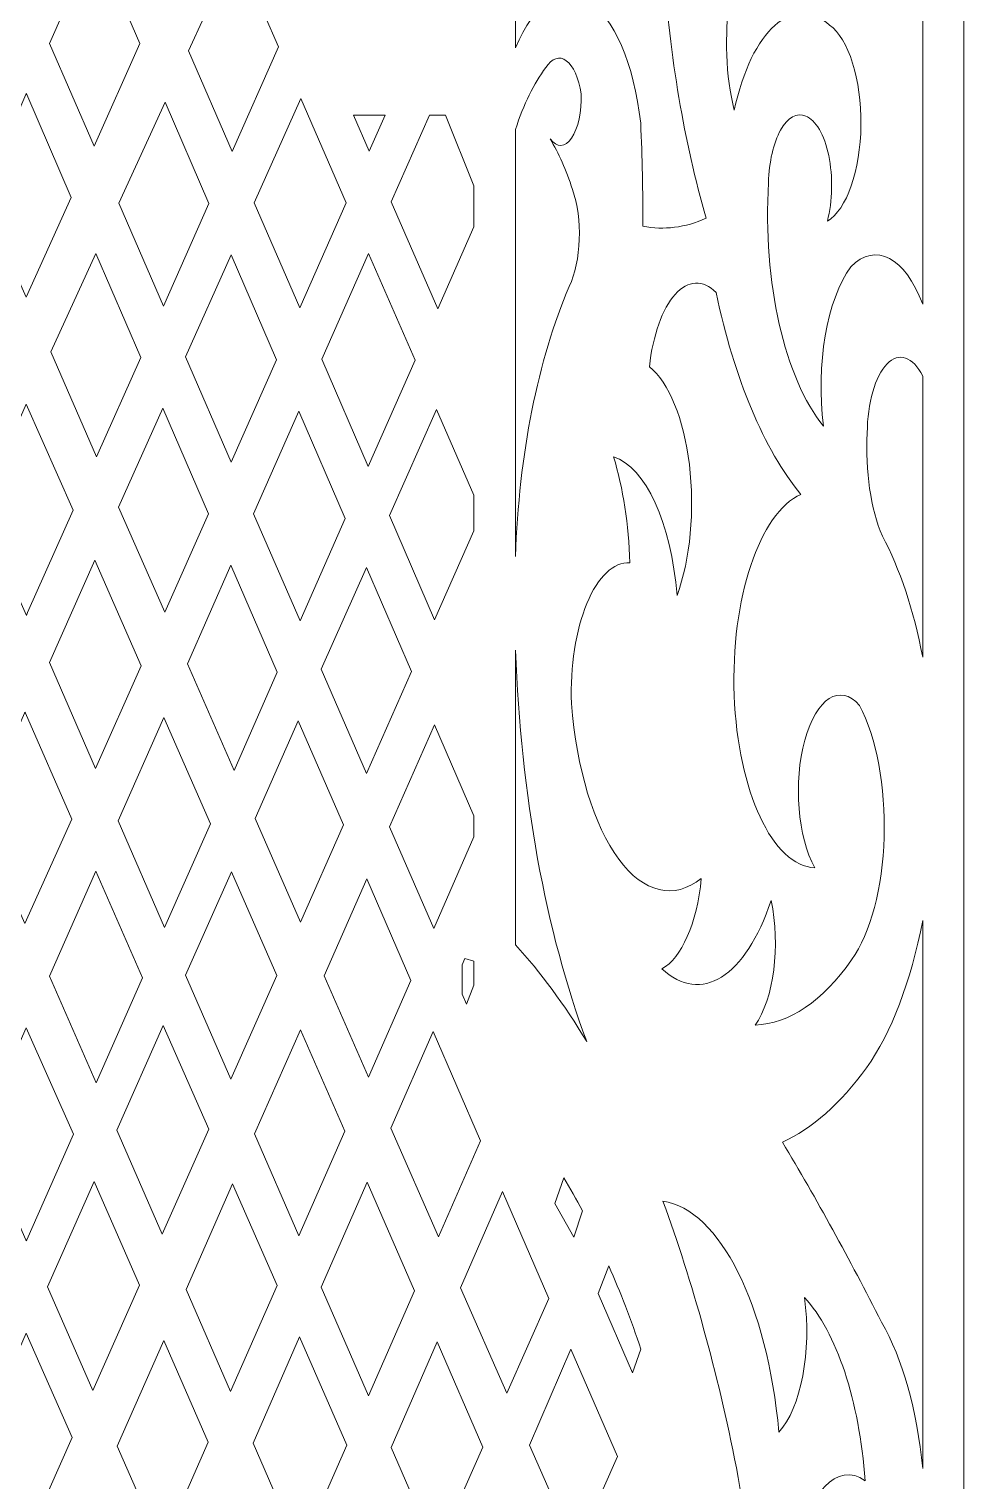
# Model space of a CAD drawing. Header units: millimetres. Extents: x -98 to 307, y -584 to 79.
# Drawn here: x 150.9 to 198.6, y -389 to -315 of the extents above; entities that cross this region are included whole.
import ezdxf

# ---------------------------------------------------------------- set-up
doc = ezdxf.new("R2010")
doc.units = ezdxf.units.MM
doc.header["$MEASUREMENT"] = 0
doc.layers.add('layer 1', color=7, linetype='Continuous')

msp = doc.modelspace()

# ---------------------------------------------------------------- linework, layer by layer
at = {"layer": 'layer 1', "lineweight": 9}
msp.add_open_spline([(198.6268, -264.1464), (198.6268, -264.1464), (198.6268, -583.9891), (198.6268, -583.9891)], degree=3, dxfattribs=at)
for points, knots in [([(196.523, -305.7275), (196.523, -305.7275), (196.523, -329.0081), (196.523, -329.0081), (196.523, -329.0081), (195.6143, -326.6092), (194.1292, -325.8355), (192.8551, -327.0974), (192.8551, -327.0974), (191.6357, -328.7672), (191.0636, -332.1077), (191.4632, -335.225), (191.4632, -335.225), (189.4844, -332.8307), (188.3654, -327.8787), (188.657, -322.8064), (188.657, -322.8064), (188.6852, -321.7553), (188.9095, -320.7826), (189.273, -320.1354), (189.273, -320.1354), (189.6366, -319.4883), (190.1043, -319.2292), (190.5572, -319.424), (190.5572, -319.424), (191.0688, -319.6107), (191.5069, -320.3628), (191.7279, -321.4333), (191.7279, -321.4333), (191.9489, -322.5037), (191.9242, -323.7544), (191.662, -324.7751), (191.662, -324.7751), (192.6475, -324.1982), (193.3453, -322.1963), (193.371, -319.8728), (193.371, -319.8728), (193.3967, -317.5493), (192.7439, -315.4694), (191.7725, -314.7797), (191.7725, -314.7797), (189.9046, -313.1399), (187.7975, -315.0218), (186.9115, -319.1212), (186.9115, -319.1212), (186.4759, -317.3738), (186.3962, -315.2788), (186.6936, -313.3862), (186.6936, -313.3862), (186.991, -311.4934), (187.6356, -309.9924), (188.4582, -309.2771), (188.4582, -309.2771), (187.5797, -307.8702), (186.4506, -307.5667), (185.4532, -308.4693), (185.4532, -308.4693), (185.7775, -305.136), (186.8514, -302.4458), (188.2744, -301.4019), (188.2744, -301.4019), (189.6974, -300.358), (191.256, -301.1169), (192.369, -303.3958), (192.369, -303.3958), (192.5728, -302.2148), (192.5609, -300.8965), (192.3359, -299.7358), (192.3359, -299.7358), (192.3013, -299.4323), (192.3405, -299.1098), (192.4387, -298.8907), (192.4387, -298.8907), (192.5369, -298.6715), (192.679, -298.5895), (192.811, -298.6757), (192.811, -298.6757), (193.5248, -299.2141), (194.1087, -300.4062), (194.4229, -301.9665), (194.4229, -301.9665), (194.7372, -303.5268), (194.7535, -305.3153), (194.4681, -306.9044), (194.4681, -306.9044), (194.1132, -308.6701), (193.3741, -309.8716), (192.5276, -310.0588), (192.5276, -310.0588), (191.6811, -310.2459), (190.8549, -309.3906), (190.3584, -307.8131), (190.3584, -307.8131), (190.5994, -309.9571), (191.2686, -311.7164), (192.1642, -312.5608), (192.1642, -312.5608), (193.0599, -313.4051), (194.0773, -313.2359), (194.91, -312.1041), (194.91, -312.1041), (195.754, -310.4682), (196.324, -308.215), (196.523, -305.7276)], [0, 0, 0, 0, 0.037037, 0.037037, 0.037037, 0.037037, 0.0740741, 0.0740741, 0.0740741, 0.0740741, 0.1111111, 0.1111111, 0.1111111, 0.1111111, 0.1481481, 0.1481481, 0.1481481, 0.1481481, 0.1851852, 0.1851852, 0.1851852, 0.1851852, 0.2222222, 0.2222222, 0.2222222, 0.2222222, 0.2592593, 0.2592593, 0.2592593, 0.2592593, 0.2962963, 0.2962963, 0.2962963, 0.2962963, 0.3333333, 0.3333333, 0.3333333, 0.3333333, 0.3703704, 0.3703704, 0.3703704, 0.3703704, 0.4074074, 0.4074074, 0.4074074, 0.4074074, 0.4444444, 0.4444444, 0.4444444, 0.4444444, 0.4814815, 0.4814815, 0.4814815, 0.4814815, 0.5185185, 0.5185185, 0.5185185, 0.5185185, 0.5555556, 0.5555556, 0.5555556, 0.5555556, 0.5925926, 0.5925926, 0.5925926, 0.5925926, 0.6296296, 0.6296296, 0.6296296, 0.6296296, 0.6666667, 0.6666667, 0.6666667, 0.6666667, 0.7037037, 0.7037037, 0.7037037, 0.7037037, 0.7407407, 0.7407407, 0.7407407, 0.7407407, 0.7777778, 0.7777778, 0.7777778, 0.7777778, 0.8148148, 0.8148148, 0.8148148, 0.8148148, 0.8518519, 0.8518519, 0.8518519, 0.8518519, 0.8888889, 0.8888889, 0.8888889, 0.8888889, 0.9259259, 0.9259259, 0.9259259, 0.9259259, 1, 1, 1, 1]), ([(166.9373, -308.7217), (167.8628, -310.046), (168.9873, -310.4338), (170.0427, -309.7928), (170.0427, -309.7928), (171.0981, -309.1516), (171.9898, -307.539), (172.5053, -305.3394), (172.5053, -305.3394), (172.9746, -308.115), (174.1648, -309.9009), (175.4661, -309.7818), (175.4661, -309.7818), (175.0267, -307.7894), (174.9629, -305.4733), (175.2893, -303.3706), (175.2893, -303.3706), (176.9575, -309.6617), (180.1335, -313.0001), (183.3099, -311.8012), (183.3099, -311.8012), (183.6203, -316.381), (184.3589, -320.7544), (185.4753, -324.6237), (185.4753, -324.6237), (184.414, -325.1104), (183.3276, -325.2464), (182.2494, -325.0276), (182.2494, -325.0276), (182.2576, -323.274), (182.2207, -321.521), (182.1389, -319.7774), (182.1389, -319.7774), (181.8022, -316.7367), (180.7691, -314.3538), (179.4414, -313.556), (179.4414, -313.556), (178.1138, -312.7581), (176.7012, -313.6712), (175.7533, -315.94), (175.7533, -315.94), (175.7533, -315.94), (175.7534, -312.8107), (175.7534, -312.8107), (175.7534, -312.8107), (175.7534, -312.8107), (167.6664, -312.8107), (167.6664, -312.8107), (167.6664, -312.8107), (167.4289, -311.4427), (167.1858, -310.0796), (166.9373, -308.7218)], [0, 0, 0, 0, 0.0714286, 0.0714286, 0.0714286, 0.0714286, 0.1428571, 0.1428571, 0.1428571, 0.1428571, 0.2142857, 0.2142857, 0.2142857, 0.2142857, 0.2857143, 0.2857143, 0.2857143, 0.2857143, 0.3571429, 0.3571429, 0.3571429, 0.3571429, 0.4285714, 0.4285714, 0.4285714, 0.4285714, 0.5, 0.5, 0.5, 0.5, 0.5714286, 0.5714286, 0.5714286, 0.5714286, 0.6428571, 0.6428571, 0.6428571, 0.6428571, 0.7142857, 0.7142857, 0.7142857, 0.7142857, 0.7857143, 0.7857143, 0.7857143, 0.7857143, 0.8571429, 0.8571429, 0.8571429, 0.8571429, 1, 1, 1, 1]), ([(154.311, -310.4444), (154.311, -310.4444), (151.9848, -315.7119), (151.9848, -315.7119), (151.9848, -315.7119), (151.9848, -315.7119), (154.2624, -320.9563), (154.2624, -320.9563), (154.2624, -320.9563), (154.2624, -320.9563), (156.5952, -315.7235), (156.5952, -315.7235), (156.5952, -315.7235), (156.5952, -315.7235), (154.311, -310.4444), (154.311, -310.4444)], [0, 0, 0, 0, 0.2, 0.2, 0.2, 0.2, 0.4, 0.4, 0.4, 0.4, 0.6, 0.6, 0.6, 0.6, 1, 1, 1, 1]), ([(161.4701, -310.8716), (161.4701, -310.8716), (163.6613, -315.8948), (163.6613, -315.8948), (163.6613, -315.8948), (163.6613, -315.8948), (161.2989, -321.2218), (161.2989, -321.2218), (161.2989, -321.2218), (161.2989, -321.2218), (159.0803, -316.0919), (159.0803, -316.0919), (159.0803, -316.0919), (159.0803, -316.0919), (161.4701, -310.8716), (161.4701, -310.8716)], [0, 0, 0, 0, 0.2, 0.2, 0.2, 0.2, 0.4, 0.4, 0.4, 0.4, 0.6, 0.6, 0.6, 0.6, 1, 1, 1, 1]), ([(177.5209, -320.5851), (177.9583, -321.2982), (178.3425, -322.1676), (178.6588, -323.1597), (178.6588, -323.1597), (179.1894, -324.6463), (179.1165, -326.8222), (178.4932, -328.107), (178.4932, -328.107), (176.8988, -331.815), (175.9285, -336.6899), (175.7533, -341.8724), (175.7533, -341.8724), (175.7533, -341.8724), (175.7534, -340.8893), (175.7534, -340.8893), (175.7534, -340.8893), (175.7534, -340.8893), (175.7534, -320.1008), (175.7534, -320.1008), (175.7534, -320.1008), (176.1694, -318.8206), (176.6958, -317.7485), (177.3, -316.9504), (177.3, -316.9504), (177.6052, -316.4648), (177.9923, -316.3338), (178.3459, -316.5966), (178.3459, -316.5966), (178.6996, -316.8593), (178.979, -317.4854), (179.1008, -318.2882), (179.1008, -318.2882), (179.1368, -319.1856), (178.9503, -320.0538), (178.6175, -320.5377), (178.6175, -320.5377), (178.2847, -321.0215), (177.8615, -321.0399), (177.5209, -320.5852)], [0, 0, 0, 0, 0.0909091, 0.0909091, 0.0909091, 0.0909091, 0.1818182, 0.1818182, 0.1818182, 0.1818182, 0.2727273, 0.2727273, 0.2727273, 0.2727273, 0.3636364, 0.3636364, 0.3636364, 0.3636364, 0.4545455, 0.4545455, 0.4545455, 0.4545455, 0.5454545, 0.5454545, 0.5454545, 0.5454545, 0.6363636, 0.6363636, 0.6363636, 0.6363636, 0.7272727, 0.7272727, 0.7272727, 0.7272727, 0.8181818, 0.8181818, 0.8181818, 0.8181818, 1, 1, 1, 1]), ([(150.8077, -328.6564), (150.8077, -328.6564), (153.1007, -323.5621), (153.1007, -323.5621), (153.1007, -323.5621), (153.1007, -323.5621), (150.8297, -318.3274), (150.8297, -318.3274), (150.8297, -318.3274), (150.8297, -318.3274), (150.8061, -318.2755), (150.8061, -318.2755), (150.8061, -318.2755), (150.8061, -318.2755), (150.7856, -318.3274), (150.7856, -318.3274), (150.7856, -318.3274), (150.7856, -318.3274), (148.5146, -323.5621), (148.5146, -323.5621), (148.5146, -323.5621), (148.5146, -323.5621), (150.8077, -328.6564), (150.8077, -328.6564)], [0, 0, 0, 0, 0.1428571, 0.1428571, 0.1428571, 0.1428571, 0.2857143, 0.2857143, 0.2857143, 0.2857143, 0.4285714, 0.4285714, 0.4285714, 0.4285714, 0.5714286, 0.5714286, 0.5714286, 0.5714286, 0.7142857, 0.7142857, 0.7142857, 0.7142857, 1, 1, 1, 1]), ([(157.8846, -318.7035), (157.8846, -318.7035), (160.1223, -323.875), (160.1223, -323.875), (160.1223, -323.875), (160.1223, -323.875), (157.8021, -329.1067), (157.8021, -329.1067), (157.8021, -329.1067), (157.8021, -329.1067), (155.5238, -323.8607), (155.5238, -323.8607), (155.5238, -323.8607), (155.5238, -323.8607), (157.8846, -318.7035), (157.8846, -318.7035)], [0, 0, 0, 0, 0.2, 0.2, 0.2, 0.2, 0.4, 0.4, 0.4, 0.4, 0.6, 0.6, 0.6, 0.6, 1, 1, 1, 1]), ([(164.8055, -318.5177), (164.8055, -318.5177), (167.1276, -323.8407), (167.1276, -323.8407), (167.1276, -323.8407), (167.1276, -323.8407), (164.7501, -329.2015), (164.7501, -329.2015), (164.7501, -329.2015), (164.7501, -329.2015), (162.432, -323.8416), (162.432, -323.8416), (162.432, -323.8416), (162.432, -323.8416), (164.8055, -318.5177), (164.8055, -318.5177)], [0, 0, 0, 0, 0.2, 0.2, 0.2, 0.2, 0.4, 0.4, 0.4, 0.4, 0.6, 0.6, 0.6, 0.6, 1, 1, 1, 1]), ([(168.2931, -321.2129), (168.2931, -321.2129), (167.4937, -319.3736), (167.4937, -319.3736), (167.4937, -319.3736), (167.4937, -319.3736), (169.1088, -319.3736), (169.1088, -319.3736), (169.1088, -319.3736), (169.1088, -319.3736), (168.2931, -321.2129), (168.2931, -321.2129)], [0, 0, 0, 0, 0.25, 0.25, 0.25, 0.25, 0.5, 0.5, 0.5, 0.5, 1, 1, 1, 1]), ([(169.4163, -323.7972), (169.4163, -323.7972), (171.7861, -329.2502), (171.7861, -329.2502), (171.7861, -329.2502), (171.7861, -329.2502), (173.6322, -325.0692), (173.6322, -325.0692), (173.6322, -325.0692), (173.6322, -325.0692), (173.6322, -322.9714), (173.6322, -322.9714), (173.6322, -322.9714), (173.6322, -322.9714), (172.1829, -319.3736), (172.1829, -319.3736), (172.1829, -319.3736), (172.1829, -319.3736), (171.3688, -319.3736), (171.3688, -319.3736), (171.3688, -319.3736), (171.3688, -319.3736), (169.4163, -323.7972), (169.4163, -323.7972)], [0, 0, 0, 0, 0.1428571, 0.1428571, 0.1428571, 0.1428571, 0.2857143, 0.2857143, 0.2857143, 0.2857143, 0.4285714, 0.4285714, 0.4285714, 0.4285714, 0.5714286, 0.5714286, 0.5714286, 0.5714286, 0.7142857, 0.7142857, 0.7142857, 0.7142857, 1, 1, 1, 1]), ([(154.3462, -326.4329), (154.3462, -326.4329), (156.6415, -331.7236), (156.6415, -331.7236), (156.6415, -331.7236), (156.6415, -331.7236), (154.3943, -336.7908), (154.3943, -336.7908), (154.3943, -336.7908), (154.3943, -336.7908), (152.0518, -331.445), (152.0518, -331.445), (152.0518, -331.445), (152.0518, -331.445), (154.3462, -326.4329), (154.3462, -326.4329)], [0, 0, 0, 0, 0.2, 0.2, 0.2, 0.2, 0.4, 0.4, 0.4, 0.4, 0.6, 0.6, 0.6, 0.6, 1, 1, 1, 1]), ([(165.879, -331.8117), (165.879, -331.8117), (168.2423, -337.2761), (168.2423, -337.2761), (168.2423, -337.2761), (168.2423, -337.2761), (170.6298, -331.869), (170.6298, -331.869), (170.6298, -331.869), (170.6298, -331.869), (168.2557, -326.4267), (168.2557, -326.4267), (168.2557, -326.4267), (168.2557, -326.4267), (165.879, -331.8117), (165.879, -331.8117)], [0, 0, 0, 0, 0.2, 0.2, 0.2, 0.2, 0.4, 0.4, 0.4, 0.4, 0.6, 0.6, 0.6, 0.6, 1, 1, 1, 1]), ([(161.2525, -326.487), (161.2525, -326.487), (163.5742, -331.8527), (163.5742, -331.8527), (163.5742, -331.8527), (163.5742, -331.8527), (161.2604, -337.0698), (161.2604, -337.0698), (161.2604, -337.0698), (161.2604, -337.0698), (158.9283, -331.7001), (158.9283, -331.7001), (158.9283, -331.7001), (158.9283, -331.7001), (161.2525, -326.487), (161.2525, -326.487)], [0, 0, 0, 0, 0.2, 0.2, 0.2, 0.2, 0.4, 0.4, 0.4, 0.4, 0.6, 0.6, 0.6, 0.6, 1, 1, 1, 1]), ([(180.7579, -336.7899), (182.3901, -337.3092), (183.6938, -340.1558), (183.9949, -343.8576), (183.9949, -343.8576), (184.6701, -342.0016), (184.9046, -339.5077), (184.6225, -337.182), (184.6225, -337.182), (184.3405, -334.8562), (183.5777, -332.9936), (182.5808, -332.1961), (182.5808, -332.1961), (182.7631, -330.5853), (183.2452, -329.238), (183.8998, -328.5095), (183.8998, -328.5095), (184.5545, -327.781), (185.316, -327.7446), (185.9835, -328.4099), (185.9835, -328.4099), (186.9089, -332.8108), (188.4265, -336.4196), (190.3142, -338.7084), (190.3142, -338.7084), (188.1981, -339.6255), (186.7281, -344.0496), (186.9102, -348.953), (186.9102, -348.953), (187.0924, -353.8563), (188.8678, -357.6511), (191.0212, -357.7402), (191.0212, -357.7402), (190.1418, -356.1976), (189.9204, -353.3795), (190.5101, -351.2344), (190.5101, -351.2344), (191.0998, -349.0892), (192.3069, -348.3211), (193.297, -349.4611), (193.297, -349.4611), (194.1647, -351.1086), (194.6324, -353.6095), (194.5535, -356.181), (194.5535, -356.181), (194.4747, -358.7523), (193.8591, -361.08), (192.8993, -362.4351), (192.8993, -362.4351), (191.4189, -364.5426), (189.7161, -365.6941), (187.972, -365.7669), (187.972, -365.7669), (188.9283, -364.4572), (189.2841, -361.6892), (188.7896, -359.4061), (188.7896, -359.4061), (187.494, -363.3176), (185.2085, -364.7474), (183.2216, -362.8895), (183.2216, -362.8895), (184.2216, -362.3644), (185.0024, -360.5803), (185.2322, -358.2956), (185.2322, -358.2956), (183.8321, -359.3842), (182.2937, -359.0226), (181.0199, -357.3055), (181.0199, -357.3055), (179.7461, -355.5883), (178.8636, -352.6867), (178.6036, -349.3602), (178.6036, -349.3602), (178.5415, -347.4808), (178.8303, -345.6293), (179.3987, -344.2633), (179.3987, -344.2633), (179.9671, -342.8973), (180.7619, -342.1448), (181.5865, -342.1916), (181.5865, -342.1916), (181.5296, -340.2528), (181.2432, -338.3858), (180.7579, -336.7899)], [0, 0, 0, 0, 0.0454545, 0.0454545, 0.0454545, 0.0454545, 0.0909091, 0.0909091, 0.0909091, 0.0909091, 0.1363636, 0.1363636, 0.1363636, 0.1363636, 0.1818182, 0.1818182, 0.1818182, 0.1818182, 0.2272727, 0.2272727, 0.2272727, 0.2272727, 0.2727273, 0.2727273, 0.2727273, 0.2727273, 0.3181818, 0.3181818, 0.3181818, 0.3181818, 0.3636364, 0.3636364, 0.3636364, 0.3636364, 0.4090909, 0.4090909, 0.4090909, 0.4090909, 0.4545455, 0.4545455, 0.4545455, 0.4545455, 0.5, 0.5, 0.5, 0.5, 0.5454545, 0.5454545, 0.5454545, 0.5454545, 0.5909091, 0.5909091, 0.5909091, 0.5909091, 0.6363636, 0.6363636, 0.6363636, 0.6363636, 0.6818182, 0.6818182, 0.6818182, 0.6818182, 0.7272727, 0.7272727, 0.7272727, 0.7272727, 0.7727273, 0.7727273, 0.7727273, 0.7727273, 0.8181818, 0.8181818, 0.8181818, 0.8181818, 0.8636364, 0.8636364, 0.8636364, 0.8636364, 0.9090909, 0.9090909, 0.9090909, 0.9090909, 1, 1, 1, 1]), ([(193.6948, -335.5784), (193.7, -334.0553), (194.0933, -332.6788), (194.7016, -332.0551), (194.7016, -332.0551), (195.3098, -331.4313), (196.0214, -331.6749), (196.523, -332.6784), (196.523, -332.6784), (196.523, -332.6784), (196.523, -347.0041), (196.523, -347.0041), (196.523, -347.0041), (196.0603, -344.6049), (195.3562, -342.4889), (194.4681, -340.8286), (194.4681, -340.8286), (193.8687, -339.4461), (193.5831, -337.5076), (193.6948, -335.5785)], [0, 0, 0, 0, 0.1666667, 0.1666667, 0.1666667, 0.1666667, 0.3333333, 0.3333333, 0.3333333, 0.3333333, 0.5, 0.5, 0.5, 0.5, 0.6666667, 0.6666667, 0.6666667, 0.6666667, 1, 1, 1, 1]), ([(150.8077, -334.1143), (150.8077, -334.1143), (153.1899, -339.5067), (153.1899, -339.5067), (153.1899, -339.5067), (153.1899, -339.5067), (150.8714, -344.7345), (150.8714, -344.7345), (150.8714, -344.7345), (150.8714, -344.7345), (150.8098, -344.8757), (150.8098, -344.8757), (150.8098, -344.8757), (150.8098, -344.8757), (150.7439, -344.7345), (150.7439, -344.7345), (150.7439, -344.7345), (150.7439, -344.7345), (148.4254, -339.5067), (148.4254, -339.5067), (148.4254, -339.5067), (148.4254, -339.5067), (150.8077, -334.1143), (150.8077, -334.1143)], [0, 0, 0, 0, 0.1428571, 0.1428571, 0.1428571, 0.1428571, 0.2857143, 0.2857143, 0.2857143, 0.2857143, 0.4285714, 0.4285714, 0.4285714, 0.4285714, 0.5714286, 0.5714286, 0.5714286, 0.5714286, 0.7142857, 0.7142857, 0.7142857, 0.7142857, 1, 1, 1, 1]), ([(157.7641, -334.3114), (157.7641, -334.3114), (160.0979, -339.6908), (160.0979, -339.6908), (160.0979, -339.6908), (160.0979, -339.6908), (157.8682, -344.7183), (157.8682, -344.7183), (157.8682, -344.7183), (157.8682, -344.7183), (155.5167, -339.3522), (155.5167, -339.3522), (155.5167, -339.3522), (155.5167, -339.3522), (157.7641, -334.3114), (157.7641, -334.3114)], [0, 0, 0, 0, 0.2, 0.2, 0.2, 0.2, 0.4, 0.4, 0.4, 0.4, 0.6, 0.6, 0.6, 0.6, 1, 1, 1, 1]), ([(162.4, -339.694), (162.4, -339.694), (164.7676, -345.1454), (164.7676, -345.1454), (164.7676, -345.1454), (164.7676, -345.1454), (167.0698, -339.9314), (167.0698, -339.9314), (167.0698, -339.9314), (167.0698, -339.9314), (164.7062, -334.4688), (164.7062, -334.4688), (164.7062, -334.4688), (164.7062, -334.4688), (162.4, -339.694), (162.4, -339.694)], [0, 0, 0, 0, 0.2, 0.2, 0.2, 0.2, 0.4, 0.4, 0.4, 0.4, 0.6, 0.6, 0.6, 0.6, 1, 1, 1, 1]), ([(171.7218, -334.3723), (171.7218, -334.3723), (169.3243, -339.778), (169.3243, -339.778), (169.3243, -339.778), (169.3243, -339.778), (171.6234, -345.0939), (171.6234, -345.0939), (171.6234, -345.0939), (171.6234, -345.0939), (173.6322, -340.5627), (173.6322, -340.5627), (173.6322, -340.5627), (173.6322, -340.5627), (173.6322, -338.7514), (173.6322, -338.7514), (173.6322, -338.7514), (173.6322, -338.7514), (171.7218, -334.3723), (171.7218, -334.3723)], [0, 0, 0, 0, 0.1666667, 0.1666667, 0.1666667, 0.1666667, 0.3333333, 0.3333333, 0.3333333, 0.3333333, 0.5, 0.5, 0.5, 0.5, 0.6666667, 0.6666667, 0.6666667, 0.6666667, 1, 1, 1, 1]), ([(154.3084, -342.0624), (154.3084, -342.0624), (156.6616, -347.4388), (156.6616, -347.4388), (156.6616, -347.4388), (156.6616, -347.4388), (154.3348, -352.6854), (154.3348, -352.6854), (154.3348, -352.6854), (154.3348, -352.6854), (151.9812, -347.2823), (151.9812, -347.2823), (151.9812, -347.2823), (151.9812, -347.2823), (154.3084, -342.0624), (154.3084, -342.0624)], [0, 0, 0, 0, 0.2, 0.2, 0.2, 0.2, 0.4, 0.4, 0.4, 0.4, 0.6, 0.6, 0.6, 0.6, 1, 1, 1, 1]), ([(159.0212, -347.3495), (159.0212, -347.3495), (161.3988, -352.7751), (161.3988, -352.7751), (161.3988, -352.7751), (161.3988, -352.7751), (163.6058, -347.7765), (163.6058, -347.7765), (163.6058, -347.7765), (163.6058, -347.7765), (161.2398, -342.3227), (161.2398, -342.3227), (161.2398, -342.3227), (161.2398, -342.3227), (159.0212, -347.3495), (159.0212, -347.3495)], [0, 0, 0, 0, 0.2, 0.2, 0.2, 0.2, 0.4, 0.4, 0.4, 0.4, 0.6, 0.6, 0.6, 0.6, 1, 1, 1, 1]), ([(165.8442, -347.6245), (165.8442, -347.6245), (168.1489, -352.9314), (168.1489, -352.9314), (168.1489, -352.9314), (168.1489, -352.9314), (170.4494, -347.742), (170.4494, -347.742), (170.4494, -347.742), (170.4494, -347.742), (168.1495, -342.4268), (168.1495, -342.4268), (168.1495, -342.4268), (168.1495, -342.4268), (165.8442, -347.6245), (165.8442, -347.6245)], [0, 0, 0, 0, 0.2, 0.2, 0.2, 0.2, 0.4, 0.4, 0.4, 0.4, 0.6, 0.6, 0.6, 0.6, 1, 1, 1, 1]), ([(175.7534, -346.6482), (176.0182, -354.0092), (177.291, -360.9927), (179.3914, -366.6072), (179.3914, -366.6072), (178.2473, -364.713), (177.0295, -363.063), (175.7533, -361.6779), (175.7533, -361.6779), (175.7533, -361.6779), (175.7534, -346.6482), (175.7534, -346.6482)], [0, 0, 0, 0, 0.25, 0.25, 0.25, 0.25, 0.5, 0.5, 0.5, 0.5, 1, 1, 1, 1]), ([(150.737, -360.5882), (150.737, -360.5882), (153.1214, -355.262), (153.1214, -355.262), (153.1214, -355.262), (153.1214, -355.262), (150.7591, -349.8649), (150.7591, -349.8649), (150.7591, -349.8649), (150.7591, -349.8649), (150.7367, -349.8153), (150.7367, -349.8153), (150.7367, -349.8153), (150.7367, -349.8153), (150.7149, -349.8649), (150.7149, -349.8649), (150.7149, -349.8649), (150.7149, -349.8649), (148.3527, -355.262), (148.3527, -355.262), (148.3527, -355.262), (148.3527, -355.262), (150.737, -360.5882), (150.737, -360.5882)], [0, 0, 0, 0, 0.1428571, 0.1428571, 0.1428571, 0.1428571, 0.2857143, 0.2857143, 0.2857143, 0.2857143, 0.4285714, 0.4285714, 0.4285714, 0.4285714, 0.5714286, 0.5714286, 0.5714286, 0.5714286, 0.7142857, 0.7142857, 0.7142857, 0.7142857, 1, 1, 1, 1]), ([(155.4927, -355.3437), (155.4927, -355.3437), (157.8625, -360.7839), (157.8625, -360.7839), (157.8625, -360.7839), (157.8625, -360.7839), (160.1927, -355.5065), (160.1927, -355.5065), (160.1927, -355.5065), (160.1927, -355.5065), (157.8168, -350.0781), (157.8168, -350.0781), (157.8168, -350.0781), (157.8168, -350.0781), (155.4927, -355.3437), (155.4927, -355.3437)], [0, 0, 0, 0, 0.2, 0.2, 0.2, 0.2, 0.4, 0.4, 0.4, 0.4, 0.6, 0.6, 0.6, 0.6, 1, 1, 1, 1]), ([(162.4727, -355.226), (162.4727, -355.226), (164.7887, -360.511), (164.7887, -360.511), (164.7887, -360.511), (164.7887, -360.511), (166.9831, -355.5611), (166.9831, -355.5611), (166.9831, -355.5611), (166.9831, -355.5611), (164.6794, -350.2509), (164.6794, -350.2509), (164.6794, -350.2509), (164.6794, -350.2509), (162.4727, -355.226), (162.4727, -355.226)], [0, 0, 0, 0, 0.2, 0.2, 0.2, 0.2, 0.4, 0.4, 0.4, 0.4, 0.6, 0.6, 0.6, 0.6, 1, 1, 1, 1]), ([(171.624, -350.4565), (171.624, -350.4565), (169.3345, -355.6611), (169.3345, -355.6611), (169.3345, -355.6611), (169.3345, -355.6611), (171.583, -360.8388), (171.583, -360.8388), (171.583, -360.8388), (171.583, -360.8388), (173.6322, -356.171), (173.6322, -356.171), (173.6322, -356.171), (173.6322, -356.171), (173.6322, -355.0976), (173.6322, -355.0976), (173.6322, -355.0976), (173.6322, -355.0976), (171.624, -350.4565), (171.624, -350.4565)], [0, 0, 0, 0, 0.1666667, 0.1666667, 0.1666667, 0.1666667, 0.3333333, 0.3333333, 0.3333333, 0.3333333, 0.5, 0.5, 0.5, 0.5, 0.6666667, 0.6666667, 0.6666667, 0.6666667, 1, 1, 1, 1]), ([(151.9963, -363.2655), (151.9963, -363.2655), (154.3658, -368.7032), (154.3658, -368.7032), (154.3658, -368.7032), (154.3658, -368.7032), (156.7307, -363.3471), (156.7307, -363.3471), (156.7307, -363.3471), (156.7307, -363.3471), (154.3555, -357.9204), (154.3555, -357.9204), (154.3555, -357.9204), (154.3555, -357.9204), (151.9963, -363.2655), (151.9963, -363.2655)], [0, 0, 0, 0, 0.2, 0.2, 0.2, 0.2, 0.4, 0.4, 0.4, 0.4, 0.6, 0.6, 0.6, 0.6, 1, 1, 1, 1]), ([(158.9254, -363.2241), (158.9254, -363.2241), (161.2352, -368.5266), (161.2352, -368.5266), (161.2352, -368.5266), (161.2352, -368.5266), (163.5782, -363.2415), (163.5782, -363.2415), (163.5782, -363.2415), (163.5782, -363.2415), (161.2634, -357.9527), (161.2634, -357.9527), (161.2634, -357.9527), (161.2634, -357.9527), (158.9254, -363.2241), (158.9254, -363.2241)], [0, 0, 0, 0, 0.2, 0.2, 0.2, 0.2, 0.4, 0.4, 0.4, 0.4, 0.6, 0.6, 0.6, 0.6, 1, 1, 1, 1]), ([(165.9924, -363.258), (165.9924, -363.258), (168.2546, -368.4205), (168.2546, -368.4205), (168.2546, -368.4205), (168.2546, -368.4205), (170.421, -363.4856), (170.421, -363.4856), (170.421, -363.4856), (170.421, -363.4856), (168.1724, -358.3025), (168.1724, -358.3025), (168.1724, -358.3025), (168.1724, -358.3025), (165.9924, -363.258), (165.9924, -363.258)], [0, 0, 0, 0, 0.2, 0.2, 0.2, 0.2, 0.4, 0.4, 0.4, 0.4, 0.6, 0.6, 0.6, 0.6, 1, 1, 1, 1]), ([(196.523, -360.4371), (196.523, -360.4371), (196.523, -388.3683), (196.523, -388.3683), (196.523, -388.3683), (196.2337, -385.3915), (195.4895, -382.7477), (194.4239, -380.9117), (194.4239, -380.9117), (192.7931, -377.692), (191.1051, -374.6268), (189.3641, -371.7239), (189.3641, -371.7239), (190.8798, -371.0518), (192.3311, -369.7698), (193.6506, -367.9377), (193.6506, -367.9377), (194.9206, -366.1658), (195.923, -363.5485), (196.523, -360.4371)], [0, 0, 0, 0, 0.1666667, 0.1666667, 0.1666667, 0.1666667, 0.3333333, 0.3333333, 0.3333333, 0.3333333, 0.5, 0.5, 0.5, 0.5, 0.6666667, 0.6666667, 0.6666667, 0.6666667, 1, 1, 1, 1]), ([(173.2604, -364.7011), (173.2604, -364.7011), (173.0356, -364.1834), (173.0356, -364.1834), (173.0356, -364.1834), (173.0356, -364.1834), (173.0356, -362.6896), (173.0356, -362.6896), (173.0356, -362.6896), (173.0356, -362.6896), (173.1766, -362.3671), (173.1766, -362.3671), (173.1766, -362.3671), (173.1766, -362.3671), (173.6322, -362.5076), (173.6322, -362.5076), (173.6322, -362.5076), (173.6322, -362.5076), (173.6322, -363.7317), (173.6322, -363.7317), (173.6322, -363.7317), (173.6322, -363.7317), (173.2604, -364.7011), (173.2604, -364.7011)], [0, 0, 0, 0, 0.1428571, 0.1428571, 0.1428571, 0.1428571, 0.2857143, 0.2857143, 0.2857143, 0.2857143, 0.4285714, 0.4285714, 0.4285714, 0.4285714, 0.5714286, 0.5714286, 0.5714286, 0.5714286, 0.7142857, 0.7142857, 0.7142857, 0.7142857, 1, 1, 1, 1]), ([(150.8077, -365.9086), (150.8077, -365.9086), (153.206, -371.3298), (153.206, -371.3298), (153.206, -371.3298), (153.206, -371.3298), (150.8297, -376.7114), (150.8297, -376.7114), (150.8297, -376.7114), (150.8297, -376.7114), (150.8072, -376.7634), (150.8072, -376.7634), (150.8072, -376.7634), (150.8072, -376.7634), (150.7856, -376.7114), (150.7856, -376.7114), (150.7856, -376.7114), (150.7856, -376.7114), (148.4093, -371.3298), (148.4093, -371.3298), (148.4093, -371.3298), (148.4093, -371.3298), (150.8077, -365.9086), (150.8077, -365.9086)], [0, 0, 0, 0, 0.1428571, 0.1428571, 0.1428571, 0.1428571, 0.2857143, 0.2857143, 0.2857143, 0.2857143, 0.4285714, 0.4285714, 0.4285714, 0.4285714, 0.5714286, 0.5714286, 0.5714286, 0.5714286, 0.7142857, 0.7142857, 0.7142857, 0.7142857, 1, 1, 1, 1]), ([(155.4212, -371.1252), (155.4212, -371.1252), (157.7321, -376.4286), (157.7321, -376.4286), (157.7321, -376.4286), (157.7321, -376.4286), (160.1093, -371.0664), (160.1093, -371.0664), (160.1093, -371.0664), (160.1093, -371.0664), (157.7937, -365.7758), (157.7937, -365.7758), (157.7937, -365.7758), (157.7937, -365.7758), (155.4212, -371.1252), (155.4212, -371.1252)], [0, 0, 0, 0, 0.2, 0.2, 0.2, 0.2, 0.4, 0.4, 0.4, 0.4, 0.6, 0.6, 0.6, 0.6, 1, 1, 1, 1]), ([(162.449, -371.3129), (162.449, -371.3129), (164.7081, -376.4992), (164.7081, -376.4992), (164.7081, -376.4992), (164.7081, -376.4992), (167.048, -371.1692), (167.048, -371.1692), (167.048, -371.1692), (167.048, -371.1692), (164.7859, -366.0007), (164.7859, -366.0007), (164.7859, -366.0007), (164.7859, -366.0007), (162.449, -371.3129), (162.449, -371.3129)], [0, 0, 0, 0, 0.2, 0.2, 0.2, 0.2, 0.4, 0.4, 0.4, 0.4, 0.6, 0.6, 0.6, 0.6, 1, 1, 1, 1]), ([(169.3927, -371.0176), (169.3927, -371.0176), (171.8197, -376.556), (171.8197, -376.556), (171.8197, -376.556), (171.8197, -376.556), (173.9676, -371.6605), (173.9676, -371.6605), (173.9676, -371.6605), (173.9676, -371.6605), (171.5495, -366.0869), (171.5495, -366.0869), (171.5495, -366.0869), (171.5495, -366.0869), (169.3927, -371.0176), (169.3927, -371.0176)], [0, 0, 0, 0, 0.2, 0.2, 0.2, 0.2, 0.4, 0.4, 0.4, 0.4, 0.6, 0.6, 0.6, 0.6, 1, 1, 1, 1]), ([(151.8806, -379.1079), (151.8806, -379.1079), (154.1998, -384.3966), (154.1998, -384.3966), (154.1998, -384.3966), (154.1998, -384.3966), (156.5801, -379.0272), (156.5801, -379.0272), (156.5801, -379.0272), (156.5801, -379.0272), (154.262, -373.7388), (154.262, -373.7388), (154.262, -373.7388), (154.262, -373.7388), (151.8806, -379.1079), (151.8806, -379.1079)], [0, 0, 0, 0, 0.2, 0.2, 0.2, 0.2, 0.4, 0.4, 0.4, 0.4, 0.6, 0.6, 0.6, 0.6, 1, 1, 1, 1]), ([(165.8491, -379.1186), (165.8491, -379.1186), (168.2635, -384.6612), (168.2635, -384.6612), (168.2635, -384.6612), (168.2635, -384.6612), (170.6112, -379.3103), (170.6112, -379.3103), (170.6112, -379.3103), (170.6112, -379.3103), (168.1875, -373.7727), (168.1875, -373.7727), (168.1875, -373.7727), (168.1875, -373.7727), (165.8491, -379.1186), (165.8491, -379.1186)], [0, 0, 0, 0, 0.2, 0.2, 0.2, 0.2, 0.4, 0.4, 0.4, 0.4, 0.6, 0.6, 0.6, 0.6, 1, 1, 1, 1]), ([(178.2159, -373.5435), (178.5401, -374.0825), (178.8569, -374.6445), (179.1659, -375.2286), (179.1659, -375.2286), (179.1659, -375.2286), (178.7362, -376.5701), (178.7362, -376.5701), (178.7362, -376.5701), (178.7362, -376.5701), (177.764, -374.8538), (177.764, -374.8538), (177.764, -374.8538), (177.764, -374.8538), (178.2159, -373.5435), (178.2159, -373.5435)], [0, 0, 0, 0, 0.2, 0.2, 0.2, 0.2, 0.4, 0.4, 0.4, 0.4, 0.6, 0.6, 0.6, 0.6, 1, 1, 1, 1]), ([(158.9595, -379.2451), (158.9595, -379.2451), (161.2226, -384.4389), (161.2226, -384.4389), (161.2226, -384.4389), (161.2226, -384.4389), (163.5959, -379.0326), (163.5959, -379.0326), (163.5959, -379.0326), (163.5959, -379.0326), (161.3302, -373.856), (161.3302, -373.856), (161.3302, -373.856), (161.3302, -373.856), (158.9595, -379.2451), (158.9595, -379.2451)], [0, 0, 0, 0, 0.2, 0.2, 0.2, 0.2, 0.4, 0.4, 0.4, 0.4, 0.6, 0.6, 0.6, 0.6, 1, 1, 1, 1]), ([(172.9575, -379.1524), (172.9575, -379.1524), (175.3129, -384.5277), (175.3129, -384.5277), (175.3129, -384.5277), (175.3129, -384.5277), (177.4526, -379.6935), (177.4526, -379.6935), (177.4526, -379.6935), (177.4526, -379.6935), (175.0928, -374.2542), (175.0928, -374.2542), (175.0928, -374.2542), (175.0928, -374.2542), (172.9575, -379.1524), (172.9575, -379.1524)], [0, 0, 0, 0, 0.2, 0.2, 0.2, 0.2, 0.4, 0.4, 0.4, 0.4, 0.6, 0.6, 0.6, 0.6, 1, 1, 1, 1]), ([(189.1873, -386.5152), (188.5972, -380.0022), (186.18, -375.1855), (183.2756, -374.7352), (183.2756, -374.7352), (184.7887, -378.8583), (186.0491, -383.4327), (187.0219, -388.3326), (187.0219, -388.3326), (187.9604, -393.6914), (188.6555, -399.2562), (189.0965, -404.9394), (189.0965, -404.9394), (189.8419, -403.6297), (190.5866, -402.3178), (191.3305, -401.0037), (191.3305, -401.0037), (190.0406, -399.3688), (189.5013, -395.7687), (190.0824, -392.6707), (190.0824, -392.6707), (190.6635, -389.5728), (192.1764, -387.9821), (193.5843, -388.9889), (193.5843, -388.9889), (193.2909, -384.9002), (192.1334, -381.4057), (190.4909, -379.6497), (190.4909, -379.6497), (190.8725, -382.3613), (190.3147, -385.2991), (189.1873, -386.5152)], [0, 0, 0, 0, 0.1111111, 0.1111111, 0.1111111, 0.1111111, 0.2222222, 0.2222222, 0.2222222, 0.2222222, 0.3333333, 0.3333333, 0.3333333, 0.3333333, 0.4444444, 0.4444444, 0.4444444, 0.4444444, 0.5555556, 0.5555556, 0.5555556, 0.5555556, 0.6666667, 0.6666667, 0.6666667, 0.6666667, 0.7777778, 0.7777778, 0.7777778, 0.7777778, 1, 1, 1, 1]), ([(182.151, -382.2837), (181.6462, -380.7896), (181.1001, -379.3708), (180.516, -378.036), (180.516, -378.036), (180.516, -378.036), (179.9736, -379.4477), (179.9736, -379.4477), (179.9736, -379.4477), (179.9736, -379.4477), (181.7191, -383.4863), (181.7191, -383.4863), (181.7191, -383.4863), (181.7191, -383.4863), (182.151, -382.2837), (182.151, -382.2837)], [0, 0, 0, 0, 0.2, 0.2, 0.2, 0.2, 0.4, 0.4, 0.4, 0.4, 0.6, 0.6, 0.6, 0.6, 1, 1, 1, 1]), ([(150.8077, -381.4773), (150.8077, -381.4773), (153.142, -386.7825), (153.142, -386.7825), (153.142, -386.7825), (153.142, -386.7825), (150.8297, -391.9983), (150.8297, -391.9983), (150.8297, -391.9983), (150.8297, -391.9983), (150.807, -392.0493), (150.807, -392.0493), (150.807, -392.0493), (150.807, -392.0493), (150.7856, -391.9983), (150.7856, -391.9983), (150.7856, -391.9983), (150.7856, -391.9983), (148.4733, -386.7825), (148.4733, -386.7825), (148.4733, -386.7825), (148.4733, -386.7825), (150.8077, -381.4773), (150.8077, -381.4773)], [0, 0, 0, 0, 0.1428571, 0.1428571, 0.1428571, 0.1428571, 0.2857143, 0.2857143, 0.2857143, 0.2857143, 0.4285714, 0.4285714, 0.4285714, 0.4285714, 0.5714286, 0.5714286, 0.5714286, 0.5714286, 0.7142857, 0.7142857, 0.7142857, 0.7142857, 1, 1, 1, 1]), ([(155.4445, -387.2351), (155.4445, -387.2351), (157.7185, -392.4208), (157.7185, -392.4208), (157.7185, -392.4208), (157.7185, -392.4208), (160.0865, -387.0267), (160.0865, -387.0267), (160.0865, -387.0267), (160.0865, -387.0267), (157.8155, -381.8457), (157.8155, -381.8457), (157.8155, -381.8457), (157.8155, -381.8457), (155.4445, -387.2351), (155.4445, -387.2351)], [0, 0, 0, 0, 0.2, 0.2, 0.2, 0.2, 0.4, 0.4, 0.4, 0.4, 0.6, 0.6, 0.6, 0.6, 1, 1, 1, 1]), ([(162.37, -387.072), (162.37, -387.072), (164.7796, -392.6016), (164.7796, -392.6016), (164.7796, -392.6016), (164.7796, -392.6016), (167.1601, -387.1759), (167.1601, -387.1759), (167.1601, -387.1759), (167.1601, -387.1759), (164.7417, -381.6503), (164.7417, -381.6503), (164.7417, -381.6503), (164.7417, -381.6503), (162.37, -387.072), (162.37, -387.072)], [0, 0, 0, 0, 0.2, 0.2, 0.2, 0.2, 0.4, 0.4, 0.4, 0.4, 0.6, 0.6, 0.6, 0.6, 1, 1, 1, 1]), ([(169.4093, -387.2917), (169.4093, -387.2917), (171.7307, -392.621), (171.7307, -392.621), (171.7307, -392.621), (171.7307, -392.621), (174.0971, -387.2746), (174.0971, -387.2746), (174.0971, -387.2746), (174.0971, -387.2746), (171.7522, -381.9172), (171.7522, -381.9172), (171.7522, -381.9172), (171.7522, -381.9172), (169.4093, -387.2917), (169.4093, -387.2917)], [0, 0, 0, 0, 0.2, 0.2, 0.2, 0.2, 0.4, 0.4, 0.4, 0.4, 0.6, 0.6, 0.6, 0.6, 1, 1, 1, 1]), ([(176.473, -387.175), (176.473, -387.175), (178.8281, -392.5495), (178.8281, -392.5495), (178.8281, -392.5495), (178.8281, -392.5495), (180.9504, -387.756), (180.9504, -387.756), (180.9504, -387.756), (180.9504, -387.756), (178.5798, -382.2918), (178.5798, -382.2918), (178.5798, -382.2918), (178.5798, -382.2918), (176.473, -387.175), (176.473, -387.175)], [0, 0, 0, 0, 0.2, 0.2, 0.2, 0.2, 0.4, 0.4, 0.4, 0.4, 0.6, 0.6, 0.6, 0.6, 1, 1, 1, 1])]:
    msp.add_open_spline(points, degree=3, knots=knots, dxfattribs=at)

doc.saveas('drawing.dxf')
